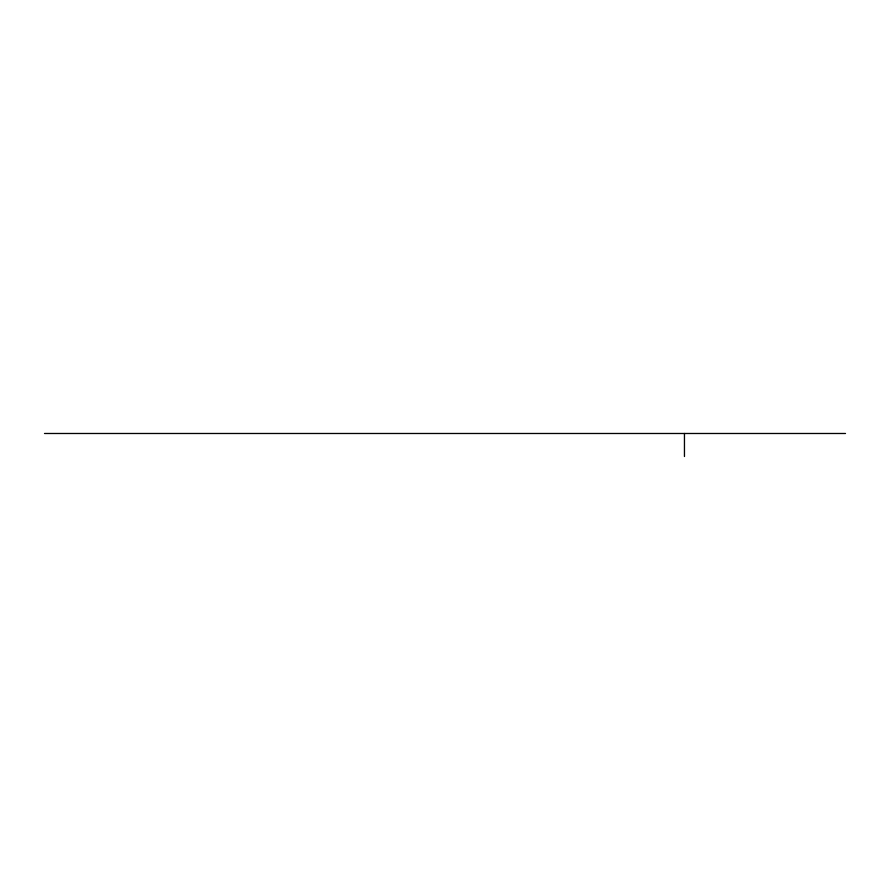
<?xml version="1.0" encoding="UTF-8"?>
<svg xmlns="http://www.w3.org/2000/svg" width="890" height="890" viewBox="0 0 890 890"><rect width="100%" height="100%" fill="white"/><g stroke="black" fill="none" stroke-linecap="round" stroke-linejoin="round"><path stroke-width="1.33" d="M44.5 433.486L845.5 433.486M684.455 433.486L684.455 456.514"/></g></svg>
